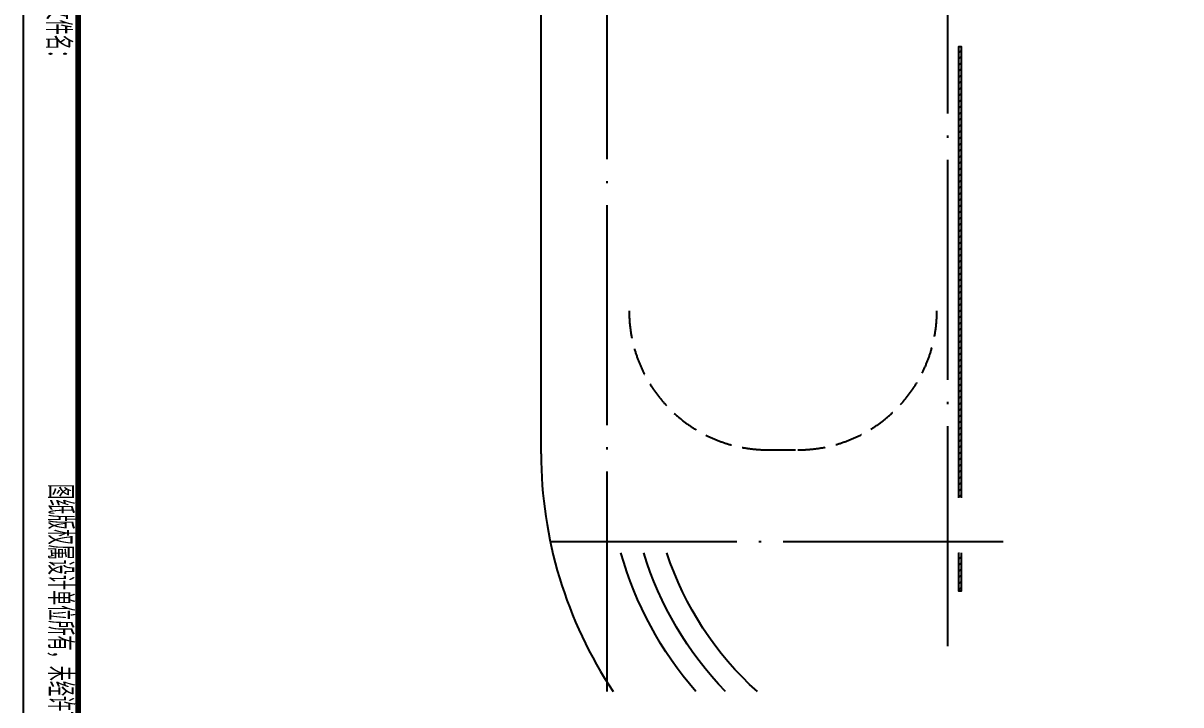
# Model space of a CAD drawing. Extents: x -1041549 to 749950, y -354245 to 17554.
# Drawn here: x -842354 to -831824, y -237105 to -230909 of the extents above; entities that cross this region are included whole.
import ezdxf

# ---------------------------------------------------------------- set-up
doc = ezdxf.new("R2010")
doc.units = 0
doc.header["$LTSCALE"] = 1000
doc.header["$MEASUREMENT"] = 0
doc.linetypes.add('DASH', pattern=[0.35, 0.25, -0.1])
doc.linetypes.add('DOTE', pattern=[2.42, 2, -0.2, 0.02, -0.2])
for name, color, linetype in [('14', 1, 'Continuous'), ('DOTE', 1, 'Continuous'), ('K+T', 252, 'Continuous'), ('PUB_TITLE', 4, 'Continuous')]:
    doc.layers.add(name, color=color, linetype=linetype)
doc.styles.add('hztxt', font='romand_pkpm', dxfattribs={"bigfont": 'gbcbig'})

# ---------------------------------------------------------------- blocks, each defined once
blk = doc.blocks.new('TUQ')
at = {"layer": '14', "style": 'hztxt', "width": 0.85}
for s, p in [('电子文件名：', (-24105, -584)), ('图纸版权属设计单位所有，未经许可，外人及外单位不得翻印复制作为其他工程之用。', (-14838, -548))]:
    blk.add_text(s, height=450, rotation=359.9997, dxfattribs=at).set_placement(p)

msp = doc.modelspace()

# ---------------------------------------------------------------- hatches: boundary and pattern name
h = msp.add_hatch()
h.set_pattern_fill('ANSI31', color=256, scale=25)
h.set_pattern_definition([(45, (-459396.584, -320899.19), (-28.0633004, 28.0633004), [])])
h.paths.add_polyline_path([(-833842.3, -235222.8), (-833822.3, -235222.8), (-833822.3, -231122.8), (-833842.3, -231122.8)])
h.paths.add_polyline_path([(-833822.3, -235722.8), (-833842.3, -235722.8), (-833842.3, -236072.8), (-833822.3, -236072.8)])

# ---------------------------------------------------------------- linework, layer by layer
msp.add_line((-837642.3, -234822.8), (-837642.3, -229122.8))
for points in [[(-833842.3, -235222.8), (-833842.3, -231122.8), (-833822.3, -231122.8), (-833822.3, -235222.8)], [(-833822.3, -235722.8), (-833822.3, -236072.8), (-833842.3, -236072.8), (-833842.3, -235722.8)]]:
    msp.add_lwpolyline(points)
at = {"color": 3}
for points in [[(-836236, -236984.2, -0.1099245), (-836917.2, -235722.8, -0.1099245)], [(-835964.5, -236984.2, -0.1198142), (-836708.8, -235722.8, -0.1198142)]]:
    msp.add_lwpolyline(points, format="xyb", dxfattribs=at)
at = {"color": 5}
msp.add_lwpolyline([(-835675.8, -236984.2, -0.1321298), (-836499.2, -235722.8, -0.1321298)], format="xyb", dxfattribs=at)
msp.add_arc((-833742.3, -234822.8), 3900, 180.00001, 213.65703)
at = {"layer": 'DOTE', "linetype": 'DOTE'}
for p, q in [((-837042.3, -236984.2), (-837042.3, -228522.8)), ((-833942.3, -236571.1), (-833942.3, -228522.8)), ((-833441.2, -235622.8), (-837559.4, -235622.8))]:
    msp.add_line(p, q, dxfattribs=at)
at = {"layer": 'K+T', "linetype": 'DASH'}
msp.add_line((-835577.3, -234787.8), (-835307.3, -234787.8), dxfattribs=at)
for centre, start, end in [((-835577.3, -233522.8), 180, 270), ((-835307.3, -233522.8), 270, 0)]:
    msp.add_arc(centre, 1265, start, end, dxfattribs=at)
at = {"layer": 'PUB_TITLE'}
msp.add_lwpolyline([(-842354.1, -213317.2), (-842354.1, -243017.2), (-821354.1, -243017.2), (-821354.1, -213317.2)], close=True, dxfattribs=at)
at = {"layer": 'PUB_TITLE', "const_width": 50}
msp.add_lwpolyline([(-841854.1, -214567.2), (-841854.1, -242517.2), (-821854.1, -242517.2), (-821854.1, -214567.2)], close=True, dxfattribs=at)

# ---------------------------------------------------------------- block references
at = {"layer": '14', "xscale": 0.5, "yscale": 0.5, "zscale": 0.5, "rotation": 270}
msp.add_blockref('TUQ', (-841854.1, -242517.2), dxfattribs=at)

doc.saveas('drawing.dxf')
